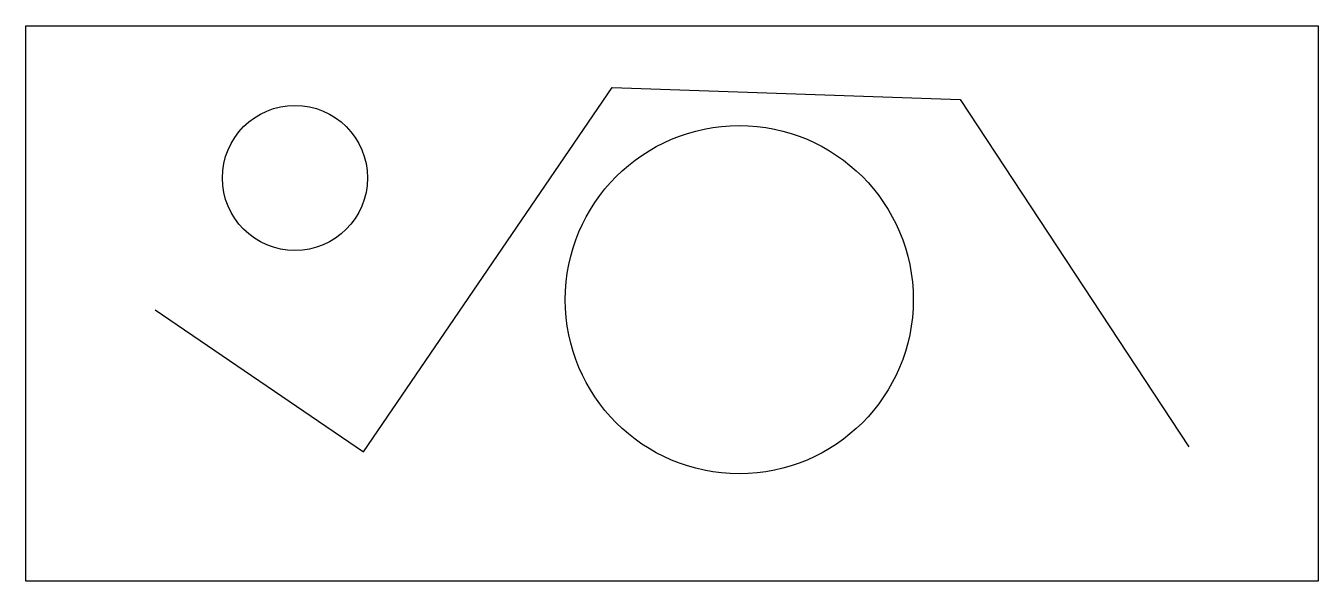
# Model space of a CAD drawing. Header units: millimetres. Extents: x 2362 to 4799, y 888 to 1936.
import ezdxf

# ---------------------------------------------------------------- set-up
doc = ezdxf.new("R2010")
doc.units = ezdxf.units.MM

msp = doc.modelspace()

# ---------------------------------------------------------------- linework, layer by layer
for p, q in [((2362.4, 1935.6), (4799, 1935.6)), ((2362.4, 888.4), (2362.4, 1935.6)), ((4799, 1935.6), (4799, 888.4)), ((2999.1, 1132.3), (3467.6, 1819.2)), ((3467.6, 1819.2), (4124, 1796.9)), ((4124, 1796.9), (4554.9, 1141.8)), ((2606.5, 1400), (2999.1, 1132.3)), ((4799, 888.4), (2362.4, 888.4))]:
    msp.add_line(p, q)
for centre, radius in [((2869.8, 1648.7), 136.9), ((3707.5, 1419.2), 328.2)]:
    msp.add_circle(centre, radius)

doc.saveas('drawing.dxf')
